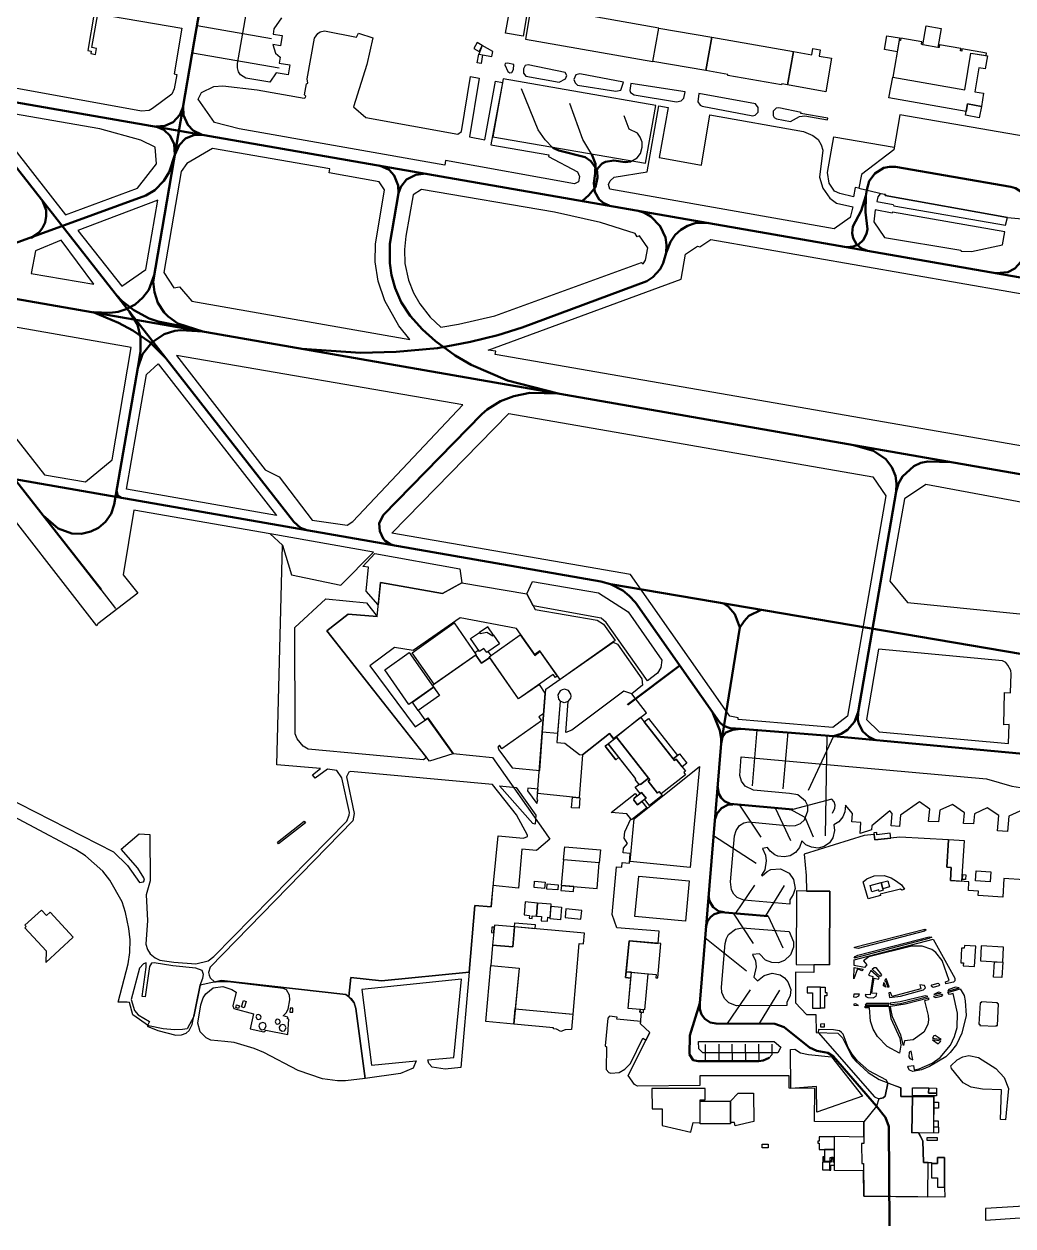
# Model space of a CAD drawing. Extents: x 0 to 3335, y -2153 to 0.
# Drawn here: x 1221 to 1981, y -2153 to -1229 of the extents above; entities that cross this region are included whole.
import ezdxf

# ---------------------------------------------------------------- set-up
doc = ezdxf.new("R2010")
doc.units = 0
for name, color, linetype, lineweight in [('Apron', 6, 'Continuous', 25), ('Guardhouse', 1, 'Continuous', 25), ('Hangar', 8, 'Continuous', 25), ('Parking_Position', 7, 'Continuous', 25), ('Roof', 1, 'Continuous', 25), ('Runway', 2, 'Continuous', 50), ('Stopway', 30, 'Continuous', 25), ('Taxiway', 2, 'Continuous', 50), ('Terminal', 7, 'Continuous', 25), ('Unclassified', 1, 'Continuous', 25), ('Warehouse', 1, 'Continuous', 25), ('Yes', 1, 'Continuous', 25)]:
    doc.layers.add(name, color=color, linetype=linetype, lineweight=lineweight)

msp = doc.modelspace()

# ---------------------------------------------------------------- linework, layer by layer
at = {"layer": 'Apron'}
for points in [[(1419.01, -1224.42), (1413.26, -1232.77), (1412.63, -1236.84), (1419.65, -1238.05), (1418.28, -1245.76), (1412.47, -1244.8), (1414.38, -1251.55), (1418.05, -1254.64), (1417.31, -1259.19), (1425.47, -1260.54), (1424.32, -1268.15), (1415.01, -1266.62), (1409.99, -1273.9), (1391.59, -1270.66), (1387.68, -1268.09), (1386.06, -1265.77), (1385.15, -1262.84), (1385.29, -1259.45), (1395.95, -1198.03)], [(1589.42, -1271.15), (1581.41, -1315.73), (1698.87, -1336.07), (1706.92, -1291.68), (1589.42, -1271.15)], [(1489.75, -1635.17), (1410.3, -1620.99), (1419.8, -1629.6), (1426.8, -1652.47), (1464.69, -1660.53), (1489.75, -1635.17)], [(1550.69, -1790.13), (1532.74, -1795.77), (1453.98, -1695.61), (1470.35, -1682.69), (1492.52, -1684.53), (1495.14, -1658.35), (1542.78, -1666.86), (1557.62, -1658.59), (1607.72, -1667.07), (1614.11, -1679.19), (1661.75, -1687.29), (1666.72, -1690.32), (1675.55, -1703.04), (1633.32, -1732.99), (1617.73, -1710.92), (1613.84, -1713.73), (1599.71, -1693.71), (1556.37, -1685.6), (1520.39, -1710.64), (1506.02, -1708.34), (1487.03, -1722.45), (1521.78, -1769.29), (1531.41, -1762.79), (1550.69, -1790.13)], [(1682.25, -1741.91), (1642.19, -1771.99), (1637.54, -1773.73), (1639.55, -1749.94), (1636.43, -1750.84), (1633.17, -1749.54), (1630.8, -1781.38), (1636.79, -1781.9), (1648.2, -1790.7), (1650.58, -1790.89), (1671.22, -1774.48), (1674.18, -1778.3), (1699.61, -1758.44), (1688.37, -1743.96), (1682.25, -1741.91)], [(1733.18, -1877.37), (1687.21, -1872.86), (1690.07, -1839.98), (1740.28, -1799.77), (1733.18, -1877.37)], [(1809.85, -1905.73), (1774.44, -1902.52), (1769.48, -1900.44), (1766.86, -1897.97), (1764.96, -1894.62), (1764.18, -1888.52), (1767.28, -1853.08), (1768.58, -1848.98), (1771.23, -1845.27), (1774.47, -1843.21), (1778.16, -1842.23), (1809.79, -1845.5), (1814.1, -1845.23), (1818, -1843.69), (1821, -1840.92), (1823.8, -1833.87), (1823.71, -1830.1), (1821.83, -1826.39), (1816.04, -1821.66), (1809.61, -1820.47), (1781.79, -1818), (1775.45, -1815), (1772.69, -1811.04), (1771.35, -1806.79), (1772.42, -1792.49), (1960.92, -1809.22), (1980.62, -1815.02), (1990.44, -1816.35)], [(1986.54, -1834.25), (1978.24, -1837.95), (1977.16, -1849.84), (1969.46, -1849.37), (1970.51, -1837.44), (1961.56, -1831.61), (1951.79, -1836.16), (1951.09, -1843.99), (1943.3, -1843.54), (1944.05, -1835.32), (1934.81, -1828.93), (1925.15, -1833.31), (1924.18, -1842.43), (1916.47, -1841.98), (1917.37, -1832.63), (1909.47, -1826.96), (1895.02, -1837.33), (1894.19, -1845.94), (1887.68, -1845.29), (1888.5, -1835.93), (1886.82, -1834), (1872.77, -1845.43), (1872.5, -1848.43), (1863.85, -1851.21), (1864.52, -1842.96), (1857.42, -1842.46), (1858.07, -1835.86), (1852.55, -1829.43), (1852, -1834.66), (1850.55, -1838.61), (1847.5, -1842.23), (1843.77, -1844.68), (1844.25, -1848.95), (1842.92, -1854.63), (1840.25, -1858.46), (1836.25, -1861.18), (1831.62, -1862.48), (1826.4, -1861.91), (1822.17, -1860.05), (1818.97, -1856.93), (1817.37, -1862.18), (1814.22, -1865.93), (1810.2, -1868.43), (1805.52, -1869.33), (1800.65, -1868.75), (1798.27, -1867.7), (1794.85, -1865), (1792.8, -1862.13), (1788.85, -1862.76), (1791.02, -1867.85), (1791.6, -1872.38), (1790.53, -1879.2), (1788.07, -1883.3), (1788.47, -1883.88), (1792.42, -1880.41), (1795.2, -1879.08), (1802.57, -1878.5), (1809.3, -1881.83), (1812.62, -1886.6), (1813.85, -1893.53), (1812.42, -1898.2), (1809.9, -1902.33), (1809.85, -1905.73)], [(1693.69, -1884.02), (1732.42, -1887.64), (1729.52, -1918.74), (1690.78, -1915.12), (1693.69, -1884.02)], [(1784.91, -1964.54), (1790.02, -1960.37), (1796.21, -1958.72), (1802.34, -1960.01), (1805.76, -1962.15), (1808.43, -1965.35), (1810.56, -1971.19), (1810.17, -1975.89), (1807.51, -1981.21), (1807.52, -1983.61), (1768.88, -1983.65), (1762.85, -1981.53), (1759.6, -1978.24), (1757.55, -1973.4), (1757.33, -1969.54), (1760.23, -1935.9), (1761.07, -1932.07), (1762.69, -1929.02), (1768.16, -1924.78), (1773.21, -1923.74), (1809.31, -1926.61), (1812.63, -1934.48), (1812.58, -1938.75), (1810.42, -1944.64), (1805.85, -1948.89), (1801.2, -1950.62), (1796.11, -1950.58), (1791.06, -1948.62), (1786.48, -1943.87), (1781.13, -1944.19), (1783.43, -1949.18), (1784.06, -1953.68), (1782.24, -1961.81), (1784.91, -1964.54)], [(1739.76, -2011.29), (1797.71, -2011.19), (1802.83, -2015.56), (1800.73, -2019.87), (1743.02, -2019.97), (1739.78, -2016.76), (1739.76, -2011.29)], [(1885.07, -2043.31), (1883.17, -2053.1), (1881.6, -2054.41), (1878.25, -2055.25), (1876.41, -2060.8), (1866.79, -2073.03), (1866.62, -2089.65), (1864.97, -2089.65), (1865.07, -2105), (1866.5, -2105.05), (1866.84, -2130.16), (1915.97, -2130.6), (1916.3, -2104.14), (1912.59, -2104.15), (1912.17, -2087.61), (1908.85, -2081.34), (1903.64, -2081.41), (1904.13, -2053.43), (1895.21, -2053.35), (1895.21, -2046.73), (1885.07, -2043.31)]]:
    msp.add_lwpolyline(points, dxfattribs=at)
at = {"layer": 'Guardhouse'}
msp.add_lwpolyline([(1570.66, -1252.19), (1580.8, -1253.96), (1581.47, -1250.18), (1573.43, -1245.65), (1570.66, -1252.19)], dxfattribs=at)
at = {"layer": 'Hangar'}
for points in [[(1568.83, -1713.89), (1536.51, -1736.6), (1519.56, -1712.42), (1551.88, -1689.47), (1568.83, -1713.89)], [(1578.73, -1715.49), (1602.61, -1698.57), (1613.78, -1714.4), (1617.67, -1711.49), (1630.97, -1730.49), (1629.65, -1731.43), (1627.92, -1729.2), (1601.38, -1747.92), (1578.73, -1715.49)], [(1517.23, -1712.25), (1536, -1738.75), (1517.08, -1752.15), (1498.39, -1725.51), (1517.23, -1712.25)], [(1701.29, -1808.82), (1676.31, -1776.95), (1695.17, -1761.92), (1721.13, -1795.12), (1722.5, -1794.11), (1729.74, -1803.37), (1728.37, -1804.49), (1729.65, -1806.28), (1710.94, -1820.93), (1709.52, -1819.14), (1708.03, -1820.29), (1700.84, -1810.98), (1702.19, -1809.95), (1701.29, -1808.82)], [(1933.25, -1887.49), (1942.15, -1888.04), (1944.06, -1857.04), (1931.86, -1856.28), (1930.58, -1877.14), (1933.88, -1877.34), (1933.25, -1887.49)], [(1707.19, -1959.6), (1706.9, -1962.22), (1708.44, -1962.35), (1710.79, -1935.94), (1686.26, -1933.7), (1684.05, -1957.66), (1707.19, -1959.6)], [(1688.13, -1958), (1700.71, -1959.06), (1698.19, -1986.93), (1685.47, -1985.75), (1688.13, -1958)], [(1903.64, -2081.41), (1924.37, -2081.25), (1924.45, -2077.11), (1920.54, -2077.12), (1920.46, -2053.37), (1904.13, -2053.43), (1903.64, -2081.41)], [(1844.12, -2084.01), (1866.64, -2084.56), (1866.62, -2089.65), (1864.97, -2089.65), (1865.07, -2105), (1866.5, -2105.05), (1866.51, -2110.68), (1844.07, -2110.45), (1844.12, -2084.01)], [(1928.83, -2123.11), (1928.78, -2100.28), (1923.34, -2100.3), (1923.34, -2104.98), (1918.76, -2104.99), (1918.8, -2115.99), (1923.43, -2115.98), (1923.46, -2123.12), (1928.83, -2123.11)]]:
    msp.add_lwpolyline(points, close=True, dxfattribs=at)
at = {"layer": 'Parking_Position'}
for points in [[(1411.31, -1240.58), (1354.19, -1230.59)], [(1417.27, -1263.08), (1350.59, -1251.5)], [(1627.58, -1324.38), (1621.7, -1318.19), (1616.3, -1310.54), (1603.65, -1279.04)], [(1657.64, -1329.51), (1650.8, -1317.79), (1640.85, -1290.09)], [(1687.58, -1334.71), (1692.48, -1331.83), (1694.93, -1328.63), (1696.43, -1323.68), (1696.28, -1319.8), (1694.9, -1316.03), (1692.63, -1313.12), (1686.35, -1309.92), (1682.58, -1299.73)], [(1784.59, -1771.52), (1780.93, -1814.64)], [(1808.23, -1773.51), (1804.59, -1816.99)], [(1843.49, -1776.54), (1823.94, -1818.35)], [(1838.37, -1776.1), (1837.13, -1853.16)], [(1842.63, -1835.8), (1844.53, -1831.93), (1844.68, -1829.45), (1843.86, -1827.01), (1842.01, -1824.89), (1812.05, -1832.84)], [(1787.72, -1854.08), (1771.45, -1829.41)], [(1810.58, -1856.99), (1798.74, -1831.71)], [(1827.91, -1854.14), (1821.67, -1838.92), (1809.84, -1832.65)], [(1784.08, -1874.35), (1751.29, -1853.22)], [(1782.61, -1891.09), (1768.03, -1912.63)], [(1805.4, -1891.32), (1791.05, -1914.7)], [(1766.2, -1912.47), (1781.54, -1935.89)], [(1793.15, -1914.89), (1804.5, -1939.21)], [(1744.55, -1931.34), (1776.41, -1956.95)], [(1761.83, -1997.43), (1779.71, -1971.56)], [(1786.47, -1997.42), (1802.06, -1971.74)], [(1744.85, -2013.37), (1744.85, -2026.4)], [(1755.14, -2013.31), (1755.2, -2026.37)], [(1765.31, -2013.25), (1765.55, -2026.35)], [(1775.59, -2013.22), (1775.71, -2026.32)], [(1785.79, -2013.25), (1785.89, -2026.24)], [(1796.05, -2013.25), (1796.08, -2021.33), (1794, -2023.64)]]:
    msp.add_lwpolyline(points, dxfattribs=at)
at = {"layer": 'Roof'}
for points in [[(1573.43, -1245.65), (1569.49, -1243.39), (1566.97, -1247.91), (1571, -1250.27), (1573.43, -1245.65)], [(1570.66, -1252.19), (1573.66, -1252.71), (1572.54, -1259.44), (1569.49, -1258.95), (1570.66, -1252.19)], [(1577.57, -1692.39), (1571.22, -1696.87), (1571.77, -1697.58), (1576.88, -1696.5), (1581.47, -1699.37), (1582.12, -1698.93), (1577.57, -1692.39)], [(1570.72, -1710.46), (1567.82, -1712.43), (1568.83, -1713.89), (1568.35, -1714.22), (1572.81, -1720.39), (1579.11, -1716.03), (1578.73, -1715.49), (1580.16, -1714.48), (1577.98, -1711.52), (1576.95, -1712.24), (1574.71, -1709.16), (1571.37, -1711.38), (1570.72, -1710.46)], [(1953.16, -1879.94), (1964.4, -1880.71), (1963.87, -1888.43), (1952.63, -1887.65), (1953.16, -1879.94)], [(1598.09, -1923.06), (1598.4, -1919.96), (1614.15, -1921.35), (1613.85, -1924.46), (1598.09, -1923.06)], [(1582.59, -1923.35), (1580.81, -1923.22), (1580.45, -1927.52), (1582.21, -1927.66), (1582.59, -1923.35)], [(1841.76, -2100.28), (1841.71, -2103.98), (1840.33, -2103.98), (1840.28, -2110.06), (1841.29, -2110.03), (1841.38, -2106.25), (1844.08, -2106.25), (1844.09, -2103.96), (1843.25, -2103.98), (1843.25, -2100.28), (1841.76, -2100.28)]]:
    msp.add_lwpolyline(points, dxfattribs=at)
at = {"layer": 'Runway'}
for points in [[(1280.36, -1663.81), (401.89, -542.58)], [(2289.27, -1627.89), (214.43, -1265.84)]]:
    msp.add_lwpolyline(points, dxfattribs=at)
at = {"layer": 'Stopway'}
msp.add_lwpolyline([(1291.7, -1678.27), (1280.36, -1663.81)], dxfattribs=at)
at = {"layer": 'Taxiway'}
for points in [[(437.44, -325.31), (437.89, -333.74), (439.71, -342.56), (443.42, -352.32), (448.81, -361.1), (1330.1, -1486.05)], [(906.97, -1187), (935.56, -1215.53), (952.12, -1228.11), (970.81, -1239.1), (982.32, -1244.32), (997.79, -1250.06), (1014.06, -1254.2), (2147.22, -1451.82), (2159.46, -1455.73), (2170.7, -1462.39), (2206.79, -1498.79), (2215.53, -1504.5), (2227.04, -1507.76), (2388.52, -1535.95), (2400.71, -1535.64), (2458.33, -1526.1)], [(1352.06, -1242.44), (1357.65, -1209.88)], [(1358.62, -1465.33), (1339.43, -1459.21), (1332.05, -1454), (1328.99, -1450.83), (1324.06, -1443.39), (1321.33, -1435.22), (1320.51, -1427.1), (1352.06, -1242.44)], [(1671.91, -1659.56), (1664.49, -1657.61), (221.58, -1405.67), (215.39, -1402.93), (208.08, -1396.67), (204.54, -1391.26), (201.52, -1382.03), (201.6, -1374.76), (210.12, -1324.36), (212.7, -1310.99), (214.45, -1305.72), (218.65, -1297.64), (224.45, -1290.26), (231.06, -1284.6), (238.92, -1280), (247.44, -1276.97), (252.84, -1275.92), (264.16, -1275.8), (277.31, -1276.82)], [(1343.41, -1292.87), (1340.88, -1298.98), (1335.72, -1304.42), (1329.43, -1307.3), (1322.36, -1307.91)], [(1343.41, -1292.87), (1343.63, -1299.07), (1347.01, -1306.69), (1351.27, -1310.94), (1358.12, -1314.16)], [(1337.06, -1329.58), (1336.65, -1321.33), (1333.6, -1315.14), (1328.5, -1310.42), (1322.36, -1307.91)], [(1358.12, -1314.16), (1352.16, -1314.37), (1345.37, -1317.1), (1340.31, -1322.22), (1337.06, -1329.58)], [(1337.06, -1329.58), (1332.65, -1342.99), (1328.69, -1349.58), (1321.83, -1356.73), (1314.83, -1361.02), (1211.54, -1398.68), (1179.55, -1407.16), (1143.91, -1412.81), (1127.29, -1414.16), (1096.75, -1414.82), (1051.77, -1411.82)], [(1627.58, -1324.38), (1632.21, -1326.43), (1652.4, -1331.56), (1656.93, -1334.6), (1660.32, -1339.25), (1661.62, -1342.76), (1662.05, -1347.04), (1660.35, -1354.4), (1655.4, -1360.7), (1650.42, -1365.11)], [(1660.3, -1344.11), (1660.34, -1336.48), (1657.64, -1329.51)], [(1508.96, -1359.17), (1508.87, -1353.19), (1505.8, -1345.41), (1501.93, -1341.28), (1494.29, -1337.84)], [(1660.3, -1344.11), (1662.3, -1339.98), (1665.69, -1336.41), (1668.14, -1334.99), (1674.46, -1333.9), (1683.23, -1335.2), (1687.58, -1334.71)], [(1869.13, -1356.46), (1870.91, -1349.85), (1875.06, -1343.99), (1882.12, -1339.75), (1886.48, -1338.75), (1891.12, -1338.82), (1979.69, -1354.15), (1983.21, -1355.31), (1989.6, -1359.29), (1992.37, -1362.5), (1995.07, -1369.32), (1995.33, -1375.09)], [(1508.96, -1359.17), (1510.78, -1354.19), (1515.21, -1348.61), (1522.34, -1344.94), (1530.2, -1344.09)], [(1670.88, -1368.57), (1666.86, -1366.89), (1663.26, -1363.97), (1659.87, -1358.05), (1659.16, -1351.44), (1660.3, -1344.11)], [(1868.21, -1361.19), (1869.13, -1356.46)], [(1235.24, -1364.95), (1238.08, -1372.1), (1238.24, -1376.89), (1237.32, -1381.61), (1235.46, -1385.81), (1232.59, -1389.65), (1226.53, -1393.39)], [(1508.96, -1359.17), (1502.45, -1397.99), (1502.28, -1412.85), (1503.68, -1422.04), (1506.46, -1432.02), (1511.16, -1442.82), (1517.89, -1453.51), (1527.43, -1463.93), (1537.56, -1472.76), (1552.65, -1483.81), (1564.96, -1491.07), (1592.78, -1503.07), (1631.71, -1513.13)], [(1868.21, -1361.19), (1867.93, -1373.61), (1869.52, -1386.67), (1868.9, -1390.43), (1866.22, -1395.33), (1862.6, -1398.48), (1858.49, -1400.16), (1853.82, -1400.52)], [(1868.21, -1361.19), (1864.56, -1372.74), (1858.36, -1384.82), (1857.73, -1389.98), (1858.45, -1393.59), (1861.03, -1398.24), (1864.96, -1401.6), (1869.04, -1403.15)], [(1714.83, -1405.02), (1715.12, -1398.78), (1714.23, -1393.25), (1710.27, -1384.57), (1703, -1377.03), (1698.25, -1374.34), (1692.55, -1372.34)], [(1714.83, -1405.02), (1718.01, -1396.51), (1721.71, -1391.22), (1725.93, -1387.25), (1731.22, -1384.24), (1737.05, -1382.3), (1747.41, -1381.92)], [(1714.83, -1405.02), (1712.59, -1412.92), (1710.09, -1417.49), (1704.64, -1423.67), (1699.96, -1426.78), (1604.17, -1462.34), (1585.4, -1468.26), (1564.42, -1473.42), (1538.91, -1478.25), (1507.2, -1481.12), (1479.74, -1481.73), (1434.82, -1478.66)], [(1990.12, -1405.84), (1987.78, -1411.68), (1982.89, -1416.97), (1977.52, -1419.85), (1968.55, -1420.57)], [(1321.09, -1422.12), (1317.01, -1433.3), (1312.58, -1439.31), (1306.71, -1444.71), (1299.77, -1448.36), (1293.56, -1450.37), (1287.15, -1451.09), (1274.19, -1450.59)], [(1292.28, -1437.52), (1296.66, -1442.09), (1305.61, -1449.17), (1317.34, -1455.44), (1324.36, -1457.87), (1348.72, -1462.52)], [(1302.24, -1450.26), (1308.38, -1460.05), (1310.76, -1469.77), (1310.78, -1480.63), (1308.69, -1493.43)], [(1330.1, -1486.05), (1317.79, -1473.76), (1304.69, -1464.55), (1293.8, -1458.71), (1274.19, -1450.59)], [(1235.82, -1606.97), (1247.33, -1616.98), (1257.8, -1620.77), (1265.42, -1621.01), (1272.49, -1619.29), (1278.44, -1616.24), (1283.77, -1611.69), (1288.1, -1605.48), (1290.48, -1598.3), (1308.69, -1493.43), (1312.31, -1482.83), (1319.34, -1473.83), (1328.88, -1467.44), (1337.11, -1464.95), (1341.7, -1464.48), (1358.62, -1465.33)], [(1330.1, -1486.05), (1428.61, -1611.7), (1433.61, -1616.39), (1439.3, -1618.32)], [(1505.86, -1629.93), (1503.05, -1629.06), (1498.78, -1626.27), (1497.16, -1624.53), (1494.63, -1619), (1494.25, -1613.1), (1497.32, -1606.65), (1572.97, -1528.9), (1577.22, -1525.36), (1587.41, -1519), (1597.57, -1515.07), (1610.05, -1512.64), (1631.71, -1513.13)], [(1891.48, -1588.52), (1891.96, -1582.25), (1891.03, -1576.3), (1888.14, -1569.65), (1883.69, -1563.54), (1874.24, -1557.21), (1858.85, -1552.91)], [(1891.48, -1588.52), (1893.43, -1582.3), (1896.35, -1576.9), (1905.04, -1568.98), (1910.64, -1566.43), (1915.98, -1565.31), (1933.56, -1565.97)], [(1292.36, -1588.04), (1293.27, -1591.64), (1295.86, -1593.26)], [(1891.48, -1588.52), (1862.34, -1758.12)], [(1671.91, -1659.56), (2238.97, -1756.11)], [(1750.34, -1758), (1691.1, -1673.85), (1686.43, -1668.55), (1681.59, -1664.57), (1671.91, -1659.56)], [(1771.38, -1693.05), (1767.49, -1682.59), (1762.61, -1677.15), (1758.61, -1674.38)], [(1771.38, -1693.05), (1774.63, -1688), (1778.44, -1684.08), (1787.74, -1679.36)], [(1757.03, -1782.23), (1771.38, -1693.05)], [(1725.2, -1722.19), (1685.01, -1752.41)], [(1772.28, -1770.94), (1765.94, -1771.57), (1760.76, -1773.75), (1758.09, -1776.89), (1757.03, -1782.23), (1757.12, -1777.97), (1756.04, -1772.19), (1750.34, -1758)], [(1772.28, -1770.94), (1764.04, -1770.45), (1758.76, -1768.52), (1755.88, -1765.82), (1750.34, -1758)], [(1862.34, -1758.12), (1859.45, -1765.35), (1854.1, -1771.73), (1849.42, -1774.76), (1843.49, -1776.54)], [(1862.34, -1758.12), (1862.22, -1763.81), (1862.96, -1767.05), (1865.92, -1773.03), (1870.48, -1777.11), (1875.72, -1779.47)], [(2057.97, -1796.41), (1843.49, -1776.54), (1772.28, -1770.94)], [(1757.03, -1782.23), (1740.69, -1981.6), (1732.96, -2006.6), (1732.84, -2021.13), (1735.54, -2025.43), (1739.39, -2026.41), (1785.89, -2026.24), (1789.41, -2025.71), (1794, -2023.64)], [(1754.13, -1814.97), (1755.28, -1820.88), (1757.15, -1823.86), (1759.64, -1826.38), (1764.04, -1828.59), (1812.05, -1832.84)], [(1766.04, -1828.95), (1762.2, -1829.29), (1757.19, -1831.84), (1753.6, -1836.2), (1752.42, -1840.02)], [(1759.17, -1911.85), (1755.02, -1910.89), (1750.79, -1907.82), (1747.97, -1903.24), (1747.29, -1899.29)], [(1745.16, -1923.23), (1746.53, -1918.59), (1748.75, -1915.66), (1751.73, -1913.35), (1756.68, -1911.86), (1793.15, -1914.89)], [(1740.69, -1981.6), (1740.74, -1986.3), (1741.94, -1990.34), (1744.5, -1993.81), (1748.52, -1996.52), (1753.13, -1997.44), (1798.29, -1997.59), (1805.38, -2000.1)], [(1805.38, -2000.1), (1825.03, -2015.79), (1830.51, -2018.36), (1838.93, -2019.92), (1843.44, -2022.63), (1876.41, -2060.8)], [(1876.41, -2060.8), (1883.51, -2069.49), (1885.83, -2076.6), (1886.41, -2152.97)]]:
    msp.add_lwpolyline(points, dxfattribs=at)
at = {"layer": 'Terminal'}
for points in [[(1571.37, -1711.38), (1564.3, -1701.48), (1571.22, -1696.87), (1571.77, -1697.58), (1576.88, -1696.5), (1581.47, -1699.37), (1582.12, -1698.93), (1586.69, -1705.47), (1576.95, -1712.24), (1574.71, -1709.16), (1571.37, -1711.38)], [(1672.6, -1835.09), (1690.97, -1820.63), (1692.41, -1822.44), (1690.07, -1824.26), (1689.98, -1825.59), (1692.76, -1829.2), (1696.09, -1826.65), (1699.8, -1831.47), (1688.11, -1840.72), (1684.64, -1836.27), (1672.6, -1835.09)], [(1840.32, -1952.27), (1840.52, -1895.64), (1815.05, -1895.5), (1814.81, -1952.1), (1840.32, -1952.27)]]:
    msp.add_lwpolyline(points, close=True, dxfattribs=at)
at = {"layer": 'Unclassified'}
for points in [[(1319.86, -1294.01), (1317.3, -1295.53), (1311.56, -1296.11), (1202.95, -1276.24), (1190.99, -1272.74), (1179.48, -1268.02), (1169.95, -1261.73), (1160.09, -1251.81), (1133.14, -1218.05)], [(1275.02, -1220.77), (1270.11, -1249.48), (1272.85, -1249.88), (1272.53, -1251.81), (1276.01, -1252.43), (1276.76, -1247.79), (1273.29, -1247.22), (1277.79, -1221.25), (1342.44, -1232.41), (1336.47, -1267.5), (1338.6, -1267.78), (1336.6, -1279.04), (1334.78, -1283.04), (1319.86, -1294.01)], [(1647.43, -1350.44), (1644.41, -1351.9), (1545.2, -1334.12), (1544.6, -1337.67), (1386.56, -1309.69), (1367.63, -1304.77), (1354.94, -1286.87), (1357.66, -1281.76), (1367.13, -1277.06), (1374.03, -1276.67), (1400.3, -1279.75), (1436.39, -1286.06), (1437.59, -1285.6), (1437.87, -1284.48), (1436.86, -1283.44), (1438.2, -1275.15), (1439.36, -1274.48), (1438.87, -1271.32), (1444.57, -1240.07), (1447.1, -1236.26), (1448.68, -1235.08), (1452.14, -1234.22), (1476.76, -1239.11), (1478.35, -1236.11), (1489.39, -1239.74), (1484.59, -1260.13), (1474.36, -1292.79), (1483.96, -1301.02), (1554.52, -1313.65), (1557.38, -1311.75), (1564.25, -1269.45), (1571.13, -1270.83), (1563.59, -1315.87), (1575.51, -1318.07), (1583.61, -1273.11), (1588.95, -1273.99), (1580.05, -1322.04), (1624.46, -1329.56), (1624.23, -1330.9), (1646.74, -1342.84), (1648.17, -1346.23), (1647.43, -1350.44)], [(1590.69, -1260.44), (1593.1, -1265.67), (1594.49, -1266.73), (1596.06, -1266.27), (1597.3, -1263.95), (1597.69, -1260.26), (1592.81, -1259.14), (1591.14, -1259.53), (1590.69, -1260.44)], [(1607, -1269.25), (1632.5, -1273.75), (1637.35, -1271.26), (1638.3, -1268.77), (1637.1, -1266.49), (1608.66, -1260.58), (1606.4, -1261.1), (1605.11, -1263.51), (1605.04, -1266.75), (1607, -1269.25)], [(1682.09, -1273.87), (1648.33, -1267.37), (1645.43, -1268.17), (1643.88, -1271.8), (1644.7, -1274.36), (1646.65, -1276.12), (1676.19, -1280.81), (1680.01, -1279.92), (1682.09, -1273.87)], [(1687.61, -1274.9), (1686.97, -1280.27), (1687.41, -1281.67), (1690.2, -1283.41), (1722.63, -1288.92), (1726.32, -1288.25), (1728.32, -1286.11), (1729.34, -1281.31), (1687.61, -1274.9)], [(1739.78, -1282.63), (1739.22, -1288.87), (1740.88, -1291.6), (1742.47, -1292.22), (1781.3, -1299.56), (1783.18, -1299.07), (1785.45, -1296.77), (1785.62, -1293.22), (1783.43, -1290.53), (1739.78, -1282.63)], [(1856.3, -1377.71), (1843.8, -1386.5), (1671.57, -1356.14), (1670.53, -1352.47), (1671.85, -1349.53), (1674.76, -1346.88), (1700.05, -1342.8), (1709.12, -1291.93), (1716.34, -1293.2), (1709.42, -1331.59), (1741.98, -1337.55), (1748.39, -1298.88), (1820.34, -1311.64), (1827.42, -1314.68), (1831.52, -1317.9), (1833.95, -1321.96), (1835.18, -1326.09), (1832.66, -1346.87), (1835.18, -1355.38), (1840.56, -1363), (1845.76, -1366.81), (1858.32, -1369.68), (1856.3, -1377.71)], [(1207.1, -1297.14), (1200.2, -1308.47), (1252.93, -1375.82), (1308.46, -1355.23), (1323.03, -1336.63), (1322.04, -1323.73), (1311.05, -1318.32), (1279.55, -1309.72), (1207.1, -1297.14)], [(1801.35, -1293.5), (1799.3, -1293.71), (1797.05, -1296.12), (1797.08, -1299.49), (1797.9, -1301.06), (1799.57, -1302.06), (1810.34, -1304.04), (1817.19, -1300.19), (1821.32, -1299.68), (1838.88, -1302.84), (1839.01, -1301.57), (1818.38, -1297.83), (1818.64, -1297.19), (1801.35, -1293.5)], [(2094.47, -1333.52), (1894.32, -1298.9), (1889.79, -1325.87), (1864.88, -1344.84), (1862.87, -1355.33), (1883.29, -1360.24), (1883.17, -1360.79), (1977.11, -1377.75), (2011.3, -1380.92)], [(1858.76, -1362.05), (1848.38, -1359.37), (1844.19, -1357.54), (1840.03, -1351.43), (1838.8, -1343.11), (1843.57, -1315.71), (1890.12, -1323.72), (1889.79, -1325.87), (1864.88, -1344.84), (1862.87, -1355.33), (1860.17, -1354.71), (1858.76, -1362.05)], [(1498.22, -1356.47), (1494.09, -1350.51), (1455.72, -1343.42), (1456.18, -1340.3), (1366.02, -1324.73), (1346.36, -1336.33), (1341.87, -1342.52), (1328.62, -1420.13), (1336.24, -1431.77), (1340.78, -1431.18), (1350.03, -1442.12), (1517.72, -1471.71), (1509.19, -1461.06), (1498.47, -1441.93), (1493.48, -1426.74), (1491.13, -1411.89), (1491.42, -1398.28), (1498.22, -1356.47)], [(1628.92, -1373.68), (1526.8, -1356.2), (1520.24, -1360.37), (1514.74, -1392.27), (1513.71, -1402.51), (1514, -1413.13), (1516.67, -1425.99), (1520.64, -1435.74), (1525.38, -1444.07), (1533.27, -1454.32), (1541.6, -1462.19), (1555.13, -1459.78), (1583, -1453.35), (1695.87, -1412.44), (1697.06, -1413.35), (1698.9, -1410.54), (1700.78, -1401.04), (1694.34, -1392.01), (1692.53, -1392.67), (1690.9, -1390.18), (1664.41, -1381.6), (1628.92, -1373.68)], [(1323.95, -1364.43), (1262.54, -1387.82), (1296.33, -1430.52), (1314.72, -1417.72), (1323.95, -1364.43)], [(1975.67, -1383.68), (1977.11, -1377.75), (1883.17, -1360.79), (1883.29, -1360.24), (1879.28, -1359.5), (1877.39, -1361.94), (1876.79, -1365.54), (1889.24, -1367.83), (1889.88, -1368.73), (1975.67, -1383.68)], [(1875.33, -1371.95), (1874.37, -1381.13), (1882.54, -1393.16), (1941.41, -1402.83), (1941.45, -1403.76), (1949.5, -1403.95), (1973.44, -1398.78), (1975.2, -1388.83), (1888.72, -1373.68), (1888.53, -1374.4), (1875.33, -1371.95)], [(2188.93, -1569.18), (2156.86, -1582.86), (1583.43, -1483.15), (1583.73, -1480.66), (1578, -1479.74), (1726.22, -1425.23), (1729.57, -1406.11), (1738.74, -1399.84), (1740.78, -1400.29), (1749, -1394.66), (2092.71, -1454.64), (2183.12, -1547.22), (2190.2, -1565.39), (2188.93, -1569.18)], [(1226.66, -1420.82), (1274.74, -1429.02), (1249.82, -1395.23), (1229.96, -1403.33), (1226.66, -1420.82)], [(1367.09, -1945.86), (1469.36, -1841.76), (1471.22, -1837.32), (1471.35, -1835.05), (1465.39, -1808.4), (1461.62, -1802.76), (1454.39, -1801.75), (1445.08, -1808.88), (1442.91, -1806.15), (1448.95, -1801.3), (1415.53, -1798.46), (1419.8, -1629.6), (1410.3, -1620.99), (1305.64, -1602.87), (1297.4, -1652.44), (1308.72, -1666.62), (1277.8, -1690.04), (1277.23, -1691.59), (1191.97, -1582.51), (337.31, -1434.1)], [(1155.85, -1451.88), (1152.54, -1468.38), (1236.86, -1575.74), (1268.52, -1580.93), (1288.99, -1564.12), (1303.64, -1477.62), (1155.85, -1451.88)], [(1442.65, -1610.35), (1469.49, -1614.23), (1473.93, -1611.43), (1558.51, -1521.93), (1338.46, -1483.98), (1406.42, -1571.84), (1417.21, -1577.19), (1442.65, -1610.35)], [(1415.24, -1607), (1300.02, -1586.61), (1315.19, -1498.43), (1324.26, -1490.22), (1415.24, -1607)], [(1854.22, -1761.18), (1842.81, -1769.88), (1770.14, -1763.57), (1770.13, -1762.33), (1763.67, -1761.18), (1687.33, -1652.21), (1503.77, -1620.51), (1593.82, -1528.57), (1873.7, -1577.13), (1883.57, -1591.65), (1854.22, -1761.18)], [(2090.51, -1675.65), (2017.62, -1602.16), (1914.35, -1582.93), (1897.97, -1594.18), (1886.63, -1657.28), (1900.18, -1673.87), (2034.75, -1687.27), (2040.45, -1658.36), (2047.99, -1660.11), (2046.58, -1667.87), (2041.8, -1666.79), (2037.93, -1687.59), (2048, -1688.59), (2050.72, -1675.38), (2089.51, -1681.4), (2090.51, -1675.65)], [(1300.41, -1980.95), (1293.41, -1980.86), (1301.22, -1951.48), (1302.49, -1942.65), (1302.7, -1933.05), (1301.83, -1924.43), (1299.26, -1912.15), (1296.57, -1903.72), (1287.05, -1887.1), (1281.72, -1880.32), (1268.33, -1868.54), (1260.77, -1863.65), (1189.18, -1825.59), (1174.62, -1820.11), (1050.27, -1779.38), (1033.97, -1769.78), (1023.92, -1782.23), (950.84, -1746.27), (857.86, -1689.53), (870.41, -1647.15), (845.72, -1637.85), (798.69, -1612.26)], [(1481.61, -1646), (1490.73, -1636.17), (1556.14, -1647.91), (1557.62, -1658.59), (1542.78, -1666.86), (1495.14, -1658.35), (1493.44, -1675.49), (1484.16, -1664.95), (1486, -1646.7), (1481.61, -1646)], [(1607.72, -1667.07), (1612.07, -1657.62), (1662.73, -1666.42), (1685.63, -1680.99), (1711.49, -1718.03), (1710.6, -1723.68), (1708.1, -1728.14), (1700.49, -1734.03), (1668.74, -1689.01), (1664.81, -1685.75), (1612.62, -1676.35), (1607.72, -1667.07)], [(1453.12, -1670.96), (1484.3, -1674), (1492.52, -1684.53), (1470.35, -1682.69), (1453.98, -1695.61), (1530.45, -1792.85), (1528.17, -1794.77), (1439.54, -1786.36), (1435.75, -1784.26), (1431.21, -1778.54), (1429.61, -1774.68), (1429.36, -1692.85), (1453.12, -1670.96)], [(1674.01, -1704.16), (1677.3, -1705.65), (1696.04, -1732.52), (1696.64, -1737.33), (1688.37, -1743.96), (1682.25, -1741.91), (1642.19, -1771.99), (1637.54, -1773.73), (1639.55, -1749.94), (1641.52, -1747.36), (1641.81, -1745.74), (1641.58, -1744.11), (1639.68, -1741.47), (1636.59, -1740.47), (1634.84, -1740.78), (1633.3, -1741.66), (1631.52, -1744.69), (1632.06, -1748.15), (1633.17, -1749.54), (1631.32, -1774.36), (1619.76, -1773.3), (1622.16, -1740.3), (1674.01, -1704.16)], [(1928.83, -2123.11), (1928.88, -2130.82), (1866.84, -2130.16), (1866.51, -2110.68), (1844.07, -2110.45), (1844.12, -2084.01), (1866.64, -2084.56), (1866.79, -2073.03), (1828.86, -2072.79), (1829.1, -2047.26), (1809.24, -2047.02), (1809.38, -2037.63), (1740.61, -2037.49), (1740.59, -2045.04), (1692.69, -2045.52), (1690.31, -2044.16), (1685.46, -2037.35), (1702.29, -2004.22), (1695.04, -1997.49), (1695.85, -1988.69), (1694.48, -1988.55), (1694.69, -1986.59), (1685.47, -1985.75), (1687.71, -1962.38), (1683.58, -1961.93), (1686.26, -1933.7), (1708.71, -1935.78), (1709.51, -1926.49), (1676.93, -1923.7), (1673.2, -1913.62), (1676.63, -1876.94), (1680.58, -1877.26), (1680.88, -1873.61), (1686.56, -1874.1), (1687.23, -1866.7), (1681.6, -1866.06), (1681.95, -1862.58), (1685.1, -1859.05), (1682.5, -1854.96), (1682.99, -1850.03), (1687.55, -1840), (1684.64, -1836.27), (1672.6, -1835.09), (1690.97, -1820.63), (1692.41, -1822.44), (1694.79, -1820.58), (1691.05, -1815.79), (1694.01, -1813.6), (1690.98, -1809.75), (1691.53, -1809.35), (1678.41, -1792.64), (1676.01, -1794.56), (1667.98, -1784.29), (1674.61, -1778.86), (1671.22, -1774.48), (1650.58, -1790.89), (1647.78, -1823.8), (1615.95, -1820.66), (1621.89, -1743.42), (1617.3, -1736.85), (1601.38, -1747.92), (1579.11, -1716.03), (1572.81, -1720.39), (1568.35, -1714.22), (1535.17, -1737.57), (1540.61, -1745.21), (1524.23, -1756.71), (1529.2, -1763.97), (1531.45, -1762.39), (1550.97, -1789.92), (1581.26, -1792.94), (1621.95, -1850.81)], [(1980.07, -1728.53), (1979.68, -1726.08), (1977.54, -1721.87), (1975.9, -1719.98), (1973.28, -1718.66), (1878.13, -1709.6), (1868.8, -1763.8), (1878.54, -1773.1), (1978, -1782.01), (1978.55, -1767.6), (1974.42, -1767.89), (1974.92, -1743.01), (1979.51, -1743.18), (1980.07, -1728.53)], [(1588.49, -1786.14), (1586.62, -1783.49), (1585.5, -1784.97), (1586.07, -1787.05), (1596.27, -1800.93), (1617.62, -1802.82), (1620.75, -1759.05), (1616.96, -1761.71), (1618.83, -1764.68), (1588.49, -1786.14)], [(1495.88, -1964.54), (1563.27, -1957.98), (1567.79, -1906.63), (1580.19, -1907.61), (1585.75, -1853.22), (1605.16, -1854.88), (1608.2, -1853.73), (1608.22, -1852.52), (1599.75, -1836.97), (1581.31, -1813.72), (1472.15, -1803.64), (1470.74, -1804.21), (1468.97, -1807.71), (1474.9, -1835.9), (1473.88, -1841.49), (1364.15, -1954.02), (1363.08, -1958.19), (1363.42, -1960.22), (1364.35, -1962.2), (1367.75, -1965.46), (1372.83, -1964.39), (1468.45, -1975.11), (1470.76, -1976.48), (1472.3, -1961.94), (1495.88, -1964.54)], [(1193.26, -1816.21), (1289.85, -1865.35), (1300.69, -1875.9), (1309.87, -1889.02), (1313.08, -1888.34), (1313.72, -1887.05), (1313.17, -1885.29), (1308.61, -1877.91), (1295.77, -1863.29), (1309.61, -1851.47), (1317.98, -1852.14), (1318.13, -1887.57), (1315.04, -1898.45), (1316.16, -1918.12), (1314.84, -1936.47), (1316.03, -1940.55), (1318.04, -1943.75), (1321.9, -1946.95), (1325.54, -1948.59), (1336.41, -1950.15), (1353.19, -1951.4), (1362.75, -1949.09), (1367.09, -1945.86)], [(1586.64, -1814.64), (1599.47, -1815.84), (1614.71, -1837.12), (1614.15, -1844.15), (1612.27, -1843.52), (1586.64, -1814.64)], [(1616.3, -1817.15), (1608.41, -1816.45), (1608.16, -1818.47), (1615.31, -1828.16), (1616.19, -1825.36), (1615.59, -1824.75), (1616.3, -1817.15)], [(1415.94, -1858.06), (1436.63, -1841.93), (1437.53, -1843.08), (1416.84, -1859.2), (1415.94, -1858.06)], [(1621.95, -1850.81), (1625.39, -1855.7), (1615.07, -1864.4), (1603.92, -1863.3), (1601.28, -1893.24), (1581.49, -1891.35), (1580.19, -1907.61), (1567.79, -1906.63), (1563.27, -1957.98), (1495.88, -1964.54), (1472.3, -1961.94), (1470.76, -1976.48), (1468.45, -1975.11), (1372.83, -1964.39), (1356.58, -1967.76), (1351.81, -1992.05), (1346.53, -2001.34), (1343.04, -2001.89), (1336.72, -2002.34), (1328.1, -2001.47), (1316.72, -1999.11), (1304.87, -1990.81), (1302.14, -1981.17), (1300.41, -1980.95)], [(2005.53, -1888.06), (1974.31, -1885.97), (1973.51, -1900.22), (1954.71, -1899.09), (1954.93, -1895.54), (1947.09, -1895.24), (1947.53, -1888.46), (1933.25, -1887.49), (1933.88, -1877.34), (1930.58, -1877.14), (1931.86, -1856.28), (1894.41, -1854.03), (1875.06, -1856.25), (1874.61, -1852.2), (1867.02, -1852.87), (1820.87, -1867.28), (1822.5, -1883.65), (1822.56, -1895.52), (1840.52, -1895.64), (1840.32, -1952.27), (1828.33, -1952.24), (1828.24, -1958.12), (1814.17, -1957.83), (1814.23, -1981.45), (1822.55, -1990.42), (1829.73, -1990.36), (1830.04, -2004.17), (1846.81, -2004.76), (1850.21, -2008.44), (1857.53, -2022.59), (1860.5, -2026.4), (1870.18, -2035.09), (1878.55, -2040.3), (1895.21, -2046.73), (1895.21, -2053.35), (1904.13, -2053.43)], [(1866.23, -1888.36), (1869.15, -1886.11), (1874.7, -1883.94), (1882.28, -1883.64), (1887.84, -1885.44), (1891.73, -1887.91), (1895.79, -1890.7), (1897.95, -1894.2), (1895.83, -1894.75), (1894.87, -1894), (1879.23, -1897.97), (1879.53, -1898.93), (1870.07, -1901.45), (1866.23, -1888.36)], [(1859.34, -1947.25), (1860.08, -1945.82), (1862.02, -1944.87), (1916.83, -1930.65), (1918.94, -1930.92), (1916.77, -1932.1), (1859.34, -1947.25)], [(1859.52, -1939.26), (1859.44, -1938.71), (1913.73, -1924.91), (1914.72, -1925.35), (1913.38, -1926.28), (1862.36, -1939.59), (1859.52, -1939.26)], [(1869.13, -1952.32), (1867.22, -1954.33), (1859.27, -1952.69), (1859.32, -1948.44), (1919.98, -1932.5), (1936.61, -1962.48), (1936.78, -1964.5), (1935.69, -1965.63), (1929.68, -1966.77), (1929.52, -1965.23), (1932.41, -1964.28), (1926.91, -1948.93), (1922.11, -1942.78), (1918.95, -1940.41), (1911.54, -1937.78), (1903.72, -1937.99), (1870.67, -1946.2), (1866.6, -1949.07), (1869.13, -1952.32)], [(1348.07, -2002.75), (1350.49, -1998.23), (1356.58, -1967.76), (1358.69, -1962.38), (1359.04, -1959.61), (1358.14, -1956.55), (1353.24, -1954.9), (1335.54, -1953.11), (1321.28, -1950.68), (1319.14, -1951.02), (1317.62, -1953.42), (1314.4, -1976.98), (1311.96, -1976.51), (1315.01, -1954.1), (1314.99, -1950.78), (1313, -1951.59), (1310.04, -1954.79), (1303.43, -1978.95), (1305.97, -1987.25), (1308.93, -1990.81), (1317.58, -1995.81), (1315.78, -1999.3), (1324.06, -2002.61), (1337.74, -2006.23), (1342.27, -2006.06), (1345.71, -2004.79), (1348.07, -2002.75)], [(1472.3, -1961.94), (1495.88, -1964.54), (1563.27, -1957.98), (1556.83, -2031.13), (1544.93, -2032.48), (1534.93, -2030.88), (1532.24, -2028.15), (1531.61, -2025.2), (1551.66, -2023.61), (1557.39, -1963.31), (1480.95, -1971.3), (1488.19, -2029.49), (1522.7, -2026.14), (1520.39, -2031.64), (1510.55, -2035.81), (1483.43, -2039.68), (1476.21, -1985.71), (1474.95, -1981.55), (1470.76, -1976.48), (1472.3, -1961.94)], [(1859.25, -1954.2), (1866.19, -1955.53), (1865.24, -1956.96), (1861.94, -1955.28), (1859.12, -1962.91), (1859.25, -1954.2)], [(1871.58, -1975.37), (1867.75, -1975.04), (1868.19, -1976.66), (1869.69, -1977.48), (1873.79, -1977.59), (1876.12, -1976.23), (1876.69, -1974.2), (1872.94, -1974.08), (1873.32, -1970.25), (1874.73, -1962.56), (1878.11, -1963.32), (1878.51, -1962.3), (1872.05, -1956.71), (1870.27, -1960.29), (1873.76, -1961.23), (1871.58, -1975.37)], [(1880.26, -1959.82), (1879.3, -1961.21), (1873.06, -1955.64), (1874.75, -1954.23), (1875.95, -1954.37), (1880.26, -1959.82)], [(1375.53, -2011.27), (1364.81, -2010.1), (1361.15, -2008.37), (1356.65, -2003.79), (1354.68, -1997.19), (1357.07, -1982.94), (1358.8, -1977.72), (1360.9, -1974.65), (1366.53, -1970.02), (1374.06, -1968.93), (1380.87, -1971.12), (1384.32, -1973.23), (1381.67, -1983.78), (1382.38, -1985.75), (1397.64, -1990.04), (1394.87, -2001.39), (1405.51, -2003.66), (1407.02, -2002.48), (1423.88, -2005.81), (1424.6, -1993.99), (1423.59, -1993.82), (1424.01, -1992.56), (1420.35, -1991.47), (1422.75, -1989.12), (1424.13, -1986.26), (1425.56, -1979.28), (1425.19, -1975.62), (1422.91, -1971.54), (1420.48, -1970.57), (1378.05, -1965.45), (1367.75, -1965.46), (1372.83, -1964.39), (1468.45, -1975.11), (1472.62, -1978.09), (1474.95, -1981.55), (1476.21, -1985.71), (1483.43, -2039.68), (1468.32, -2041.42), (1462.06, -2041.46), (1450.71, -2039.99), (1431.91, -2033.56), (1405.42, -2019.56), (1397.98, -2016.49), (1382.64, -2012.07), (1375.53, -2011.27)], [(1882.05, -1965.81), (1883.76, -1969.53), (1881.72, -1968.34), (1882.05, -1965.81)], [(1883.93, -1962.75), (1882.62, -1964.46), (1883.54, -1965.17), (1885.12, -1969.43), (1886.1, -1969.17), (1883.93, -1962.75)], [(1909.89, -1967.64), (1910.65, -1970.59), (1888.41, -1976.72), (1887.33, -1973.45), (1886.01, -1973.79), (1886.43, -1977.44), (1895, -1976.25), (1912.51, -1971.59), (1914.11, -1970.02), (1913.46, -1968.06), (1909.89, -1967.64)], [(1919.36, -1967.55), (1923.83, -1966.37), (1925.11, -1967.54), (1924.4, -1968.52), (1919.93, -1969.7), (1918.6, -1968.61), (1919.36, -1967.55)], [(1859.18, -1974.62), (1863.17, -1974.67), (1862.69, -1976.44), (1860.53, -1977.43), (1859.14, -1977.18), (1859.18, -1974.62)], [(1887.06, -1981.79), (1887.15, -1982.83), (1894.82, -1981.87), (1915.86, -1976.54), (1913.82, -1975.98), (1894.58, -1980.82), (1887.06, -1981.79)], [(1905.02, -2029.56), (1905.54, -2033.04), (1909.35, -2032.23), (1919.19, -2027.76), (1925.4, -2023.49), (1933.37, -2013.89), (1936.39, -2007.41), (1938.4, -2000.36), (1938.75, -1989.39), (1935.36, -1974.34), (1932.5, -1975.16), (1931.37, -1973.65), (1940.88, -1970.68), (1943.83, -1975.9), (1944.74, -1979.96), (1945.44, -1991.31), (1942.15, -2004.83), (1937.96, -2013.48), (1933.21, -2019.69), (1929.64, -2022.95), (1917.09, -2030.38), (1911.09, -2032.84), (1904.45, -2034.33), (1901.76, -2033.2), (1900.57, -2030.86), (1901.18, -2030.03), (1905.02, -2029.56)], [(1920.58, -1976.4), (1926.97, -1974.77), (1927.11, -1975.39), (1926.25, -1976.6), (1922.16, -1977.63), (1921.11, -1977.48), (1920.58, -1976.4)], [(1920.62, -1975.14), (1926.29, -1973.68), (1924.12, -1973.35), (1920.62, -1975.14)], [(1931.21, -1972.43), (1939.94, -1969.88), (1937.09, -1969.49), (1932.07, -1971.24), (1931.21, -1972.43)], [(1859.13, -1983.36), (1862.67, -1983.41), (1860.23, -1982.3), (1859.12, -1982.56), (1859.13, -1983.36)], [(1867.75, -1984.14), (1885.95, -1984.08), (1887.6, -1993.58), (1894.29, -2008.71), (1895.12, -2014.07), (1894.04, -2020.22), (1884.76, -2015.06), (1877.28, -2007.4), (1874.02, -2001.66), (1871.88, -1995.5), (1871.16, -1985.18), (1867.81, -1985.19), (1867.75, -1984.14)], [(1867.81, -1983.06), (1885.9, -1982.93), (1886.2, -1981.86), (1868.73, -1982.02), (1867.81, -1983.06)], [(1887.51, -1986.17), (1887.32, -1984.05), (1898.47, -1982.27), (1916.43, -1977.64), (1916.34, -1979.26), (1913.45, -1979.94), (1916.19, -1991.13), (1916.32, -1994.65), (1915.89, -1998.06), (1912.9, -2004.02), (1904.69, -2009.93), (1897.96, -2010.63), (1897.1, -2014.21), (1895.07, -2006.22), (1888.68, -1992.19), (1887.51, -1986.17)], [(1667.97, -2014.58), (1668.87, -2015.37), (1668.76, -2032.63), (1670.78, -2035.14), (1672.33, -2035.58), (1678.59, -2034.9), (1682.89, -2032.51), (1687.26, -2028.2), (1696.75, -2008.64), (1699.32, -2010.07), (1702.29, -2004.22), (1695.04, -1997.49), (1695.21, -1995.86), (1676.96, -1994.07), (1677.07, -1992.37), (1671.31, -1991.75), (1669.98, -1993.24), (1667.97, -2014.58)], [(1831.76, -2001.86), (1831.74, -2004.22), (1874.86, -2053.74), (1878.25, -2055.25), (1881.6, -2054.41), (1883.17, -2053.1), (1885.07, -2043.31), (1884.17, -2040.93), (1870.5, -2033.77), (1861.93, -2026.01), (1857.75, -2020.98), (1854.8, -2015.87), (1850.82, -2005.65), (1849.61, -2004.3), (1847.91, -2003.08), (1843.3, -2002.1), (1831.76, -2001.86)], [(1919.43, -2008.54), (1926.19, -2009.56), (1921.53, -2006.7), (1920.43, -2006.94), (1919.43, -2008.54)], [(1919.6, -2009.95), (1923.78, -2013), (1925.8, -2010.92), (1919.6, -2009.95)], [(1841.8, -2023.1), (1865.58, -2053.17), (1830.6, -2065.41), (1830.28, -2045.8), (1810.49, -2047.2), (1810.27, -2017.34), (1813.58, -2017.11), (1818, -2019.79), (1824.15, -2021.28), (1841.8, -2023.1)], [(1903.23, -2018.6), (1901.67, -2019.49), (1901.42, -2022.85), (1902.11, -2024.34), (1904.34, -2025.23), (1903.23, -2018.6)], [(1934.04, -2031.86), (1933.68, -2029.95), (1938.47, -2025.33), (1942.76, -2022.86), (1947.57, -2021.95), (1954.99, -2023.49), (1968.16, -2031.98), (1974.59, -2038.96), (1977.85, -2047.43), (1975.71, -2071.39), (1971.84, -2071.14), (1972.54, -2048.37), (1958.01, -2047.83), (1949.33, -2046.34), (1943.16, -2042.87), (1934.04, -2031.86)], [(1904.13, -2053.43), (1920.46, -2053.37), (1920.41, -2081.27), (1909.08, -2081.73)], [(1909.08, -2081.73), (1912.17, -2087.61), (1912.59, -2104.15), (1918.74, -2104.13), (1918.76, -2104.99)], [(1918.76, -2104.99), (1923.34, -2104.98), (1923.34, -2100.3), (1928.78, -2100.28), (1928.83, -2123.11)], [(2125.8, -2129.6), (1960.31, -2139.6), (1960.31, -2148.6), (2454.8, -2115.1)]]:
    msp.add_lwpolyline(points, dxfattribs=at)
at = {"layer": 'Warehouse'}
for points in [[(1611.05, -1214.89), (1606.55, -1240.63), (1704.55, -1257.8), (1709.04, -1232.18), (1611.05, -1214.89)], [(1709.04, -1232.18), (1749.78, -1239.32), (1745.34, -1264.84), (1704.55, -1257.8), (1709.04, -1232.18)], [(1749.78, -1239.32), (1812.62, -1250.26), (1808.09, -1275.92), (1803.58, -1275.01), (1803.4, -1275.82), (1762.08, -1268.74), (1762.11, -1267.91), (1745.34, -1264.84), (1749.78, -1239.32)], [(1888.98, -1269.89), (1944.27, -1279.78), (1949.07, -1251.39), (1960.68, -1253.28), (1961.02, -1251.4), (1942.16, -1248.24), (1941.94, -1249.97), (1940.92, -1249.81), (1941.23, -1247.99), (1924.95, -1245.21), (1924.66, -1247.04), (1923.65, -1247.18), (1912.02, -1245.11), (1911.09, -1244.61), (1911.4, -1242.76), (1895.22, -1239.96), (1894.9, -1241.87), (1893.78, -1241.68), (1888.98, -1269.89)], [(1812.62, -1250.26), (1826.74, -1252.78), (1827.57, -1247.95), (1833.21, -1248.95), (1832.33, -1253.77), (1841.84, -1255.47), (1837.59, -1281.19), (1808.09, -1275.92), (1812.62, -1250.26)], [(1949.07, -1251.39), (1961.78, -1253.46), (1959.98, -1263.57), (1955.1, -1262.69), (1951.95, -1281.17), (1958.78, -1282.23), (1957.06, -1292.39), (1946.31, -1290.52), (1945.34, -1296.31), (1886.05, -1285.74), (1888.98, -1269.89), (1944.27, -1279.78), (1949.07, -1251.39)], [(1946.31, -1290.52), (1957.06, -1292.39), (1955.44, -1301.23), (1944.84, -1299.28), (1946.31, -1290.52)]]:
    msp.add_lwpolyline(points, dxfattribs=at)
at = {"layer": 'Yes'}
for points in [[(1594.32, -1219.44), (1607.75, -1221.7), (1604.78, -1238.55), (1591.28, -1236.06), (1594.32, -1219.44)], [(1914.53, -1230.58), (1926.23, -1232.65), (1923.65, -1247.18), (1912.02, -1245.11), (1914.53, -1230.58)], [(1894.11, -1239.77), (1892.27, -1250.45), (1882.63, -1248.77), (1884.52, -1238.07), (1894.11, -1239.77)], [(1536, -1738.75), (1540.61, -1745.21), (1524.23, -1756.71), (1519.79, -1750.24), (1536, -1738.75)], [(1697.95, -1765.48), (1701.21, -1762.92), (1723.54, -1791.37), (1720.24, -1793.98), (1697.95, -1765.48)], [(1670.37, -1782.4), (1667.98, -1784.29), (1676.01, -1794.56), (1678.41, -1792.64), (1670.37, -1782.4)], [(1701.29, -1808.82), (1695, -1813.77), (1694.01, -1813.6), (1690.98, -1809.75), (1691.53, -1809.35), (1670.27, -1782.26), (1676.58, -1777.3), (1701.29, -1808.82)], [(1720.24, -1793.98), (1725.05, -1790.18), (1730.69, -1797.36), (1727.1, -1800.11), (1722.5, -1794.11), (1721.13, -1795.12), (1720.24, -1793.98)], [(1694.53, -1813.21), (1695, -1813.77), (1701.29, -1808.82), (1702.19, -1809.95), (1700.84, -1810.98), (1708.03, -1820.29), (1709.52, -1819.14), (1711.77, -1822), (1701.98, -1829.67), (1698.19, -1825.04), (1699.32, -1824.17), (1695.83, -1819.78), (1694.79, -1820.58), (1691.05, -1815.79), (1694.53, -1813.21)], [(1690.07, -1824.26), (1695.83, -1819.78), (1699.32, -1824.17), (1692.76, -1829.2), (1689.98, -1825.59), (1690.07, -1824.26)], [(1642.66, -1823.41), (1648.38, -1823.84), (1647.78, -1831.91), (1642.06, -1831.48), (1642.66, -1823.41)], [(1874.44, -1850.71), (1875.06, -1856.25), (1887.36, -1854.86), (1886.94, -1851.11), (1876.8, -1852.25), (1876.6, -1850.47), (1874.44, -1850.71)], [(1635.82, -1871.43), (1636.79, -1861.54), (1664.21, -1863.96), (1663.37, -1873.85), (1635.82, -1871.43)], [(1634.01, -1891.29), (1661.68, -1893.66), (1663.37, -1873.85), (1635.82, -1871.43), (1634.01, -1891.29)], [(1942.84, -1882.85), (1945.05, -1882.98), (1944.82, -1886.67), (1942.62, -1886.54), (1942.84, -1882.85)], [(1613.67, -1888.06), (1621.78, -1888.79), (1621.36, -1893.54), (1613.25, -1892.81), (1613.67, -1888.06)], [(1623.3, -1890.09), (1631.85, -1890.79), (1631.52, -1894.7), (1622.98, -1894), (1623.3, -1890.09)], [(1634.22, -1891.3), (1633.92, -1895.12), (1643.5, -1895.97), (1643.87, -1892.14), (1634.22, -1891.3)], [(1871.48, -1891.4), (1880.05, -1889.07), (1881.66, -1894.98), (1878.47, -1895.84), (1878.15, -1894.67), (1872.78, -1896.14), (1871.48, -1891.4)], [(1880.05, -1889.07), (1885.18, -1887.74), (1886.41, -1892.31), (1881.33, -1893.73), (1880.05, -1889.07)], [(1234.6, -1910.23), (1221.83, -1921.86), (1222.75, -1922.87), (1221.81, -1923.72), (1238.11, -1941.61), (1237.79, -1950.55), (1258.95, -1930.94), (1241.22, -1911.8), (1238.44, -1914.37), (1234.6, -1910.23)], [(1615.97, -1904.84), (1606.39, -1903.88), (1605.5, -1913.94), (1609.6, -1914.29), (1609.37, -1916.43), (1611.66, -1916.63), (1611.82, -1914.48), (1615.19, -1914.77), (1615.97, -1904.84)], [(1615.97, -1904.84), (1615.19, -1914.77), (1619.05, -1915.07), (1618.79, -1918.41), (1623.5, -1918.77), (1623.75, -1915.64), (1625.59, -1915.78), (1626.37, -1905.65), (1615.97, -1904.84)], [(1634.43, -1907.83), (1633.63, -1917.56), (1625.51, -1916.89), (1626.26, -1907.09), (1634.43, -1907.83)], [(1637.76, -1909.17), (1637.09, -1915.98), (1649.3, -1917.17), (1649.96, -1910.37), (1637.76, -1909.17)], [(1596.81, -1938.48), (1581.37, -1937.11), (1579.89, -1952.71), (1601.65, -1954.7), (1598.8, -1986.17), (1643.26, -1990.2), (1647.88, -1935.85), (1651.18, -1936.19), (1651.97, -1927.85), (1598.09, -1923.06), (1596.81, -1938.48)], [(1598.09, -1923.06), (1582.74, -1921.64), (1581.37, -1937.11), (1596.81, -1938.48), (1598.09, -1923.06)], [(1951.9, -1953.53), (1952.79, -1937.78), (1944.07, -1937.29), (1943.98, -1939.45), (1941.88, -1939.33), (1941.23, -1950.73), (1943.24, -1950.84), (1943.1, -1953.05), (1951.9, -1953.53)], [(1973.53, -1950.23), (1974.22, -1938.71), (1957.05, -1937.68), (1956.36, -1949.21), (1973.53, -1950.23)], [(1579.89, -1952.71), (1601.65, -1954.7), (1597.74, -1997.96), (1576.13, -1995.94), (1579.89, -1952.71)], [(1684.05, -1957.66), (1683.58, -1961.93), (1687.71, -1962.38), (1688.13, -1958), (1684.05, -1957.66)], [(1973.53, -1950.23), (1972.77, -1962.08), (1966.49, -1961.65), (1967.15, -1949.86), (1973.53, -1950.23)], [(1833.46, -1969.5), (1823.28, -1969.46), (1823.27, -1973.73), (1827.3, -1973.75), (1827.28, -1985.54), (1833.44, -1985.52), (1833.46, -1969.5)], [(1833.46, -1969.5), (1836.98, -1969.5), (1836.98, -1973.58), (1838.33, -1973.59), (1838.33, -1976.11), (1836.59, -1976.11), (1836.58, -1985.52), (1833.44, -1985.52), (1833.46, -1969.5)], [(1384.61, -1982.99), (1386.8, -1983.67), (1386.13, -1985.82), (1383.94, -1985.13), (1384.61, -1982.99)], [(1389.76, -1979.68), (1391.85, -1980.34), (1390.3, -1985.23), (1388.21, -1984.57), (1389.76, -1979.68)], [(1425.58, -1988.61), (1427.68, -1988.65), (1427.73, -1985.69), (1425.68, -1985.66), (1425.58, -1988.61)], [(1598.8, -1986.17), (1642.96, -1990.17), (1641.9, -2001.86), (1637.24, -2002.18), (1633.72, -2003.52), (1630.39, -2001.59), (1628.07, -2001.39), (1628.1, -2000.63), (1597.74, -1997.96), (1598.8, -1986.17)], [(1956.11, -1981.42), (1955.18, -1997.93), (1955.94, -1997.97), (1955.9, -1998.81), (1968.52, -1999.52), (1968.56, -1998.81), (1969.38, -1998.85), (1970.31, -1982.26), (1969.44, -1982.21), (1969.47, -1981.48), (1956.95, -1980.78), (1956.91, -1981.47), (1956.11, -1981.42)], [(1401.52, -1990.37), (1400.22, -1990.76), (1399.42, -1992.35), (1400.26, -1993.99), (1401.38, -1994.34), (1402.83, -1993.72), (1403.39, -1992.47), (1403.06, -1991.25), (1401.52, -1990.37)], [(1416.21, -1993.99), (1414.91, -1994.39), (1414.11, -1995.97), (1414.95, -1997.61), (1416.07, -1997.96), (1417.52, -1997.34), (1418.08, -1996.1), (1417.75, -1994.87), (1416.21, -1993.99)], [(1694.69, -1986.59), (1694.48, -1988.55), (1697.29, -1988.83), (1697.48, -1986.86), (1694.69, -1986.59)], [(1404.71, -1996.47), (1402.47, -1997.38), (1401.73, -1999.03), (1402.38, -2001.14), (1404.06, -2002.14), (1405.97, -2001.83), (1407.41, -1999.43), (1406.71, -1997.46), (1404.71, -1996.47)], [(1420.11, -1998.05), (1418.34, -1998.57), (1417.32, -2000.22), (1417.6, -2001.96), (1419.6, -2003.34), (1421.46, -2002.89), (1422.58, -2000.64), (1421.7, -1998.69), (1420.11, -1998.05)], [(1833.53, -1997.75), (1833.53, -1999.84), (1836.47, -1999.93), (1836.47, -1997.66), (1833.53, -1997.75)], [(1711.79, -2075.72), (1733.71, -2080.85), (1735.6, -2073.53), (1740.98, -2073.58), (1740.85, -2056), (1744.69, -2055.94), (1744.65, -2047.21), (1703.72, -2047.31), (1703.95, -2062.87), (1711.71, -2062.9), (1711.79, -2075.72)], [(1764.16, -2056.95), (1770.15, -2050.82), (1781.93, -2050.86), (1782.05, -2072.76), (1767.77, -2076.1), (1767.31, -2073.48), (1764.18, -2073.48), (1764.16, -2056.95)], [(1904.13, -2046.84), (1916.57, -2046.86), (1916.56, -2050.83), (1922.59, -2050.83), (1922.58, -2052.9), (1904.12, -2052.87), (1904.13, -2046.84)], [(1916.57, -2046.86), (1922.56, -2046.93), (1922.59, -2050.83), (1916.56, -2050.83), (1916.57, -2046.86)], [(1740.86, -2057.01), (1764.16, -2056.95), (1764.19, -2074.35), (1740.99, -2074.37), (1740.86, -2057.01)], [(1920.47, -2057.84), (1924.15, -2057.79), (1924.15, -2062.4), (1920.49, -2062.42), (1920.47, -2057.84)], [(1920.53, -2072.23), (1923.87, -2072.16), (1923.96, -2077.11), (1920.54, -2077.12), (1920.53, -2072.23)], [(1844.12, -2084.57), (1832.31, -2084.57), (1832.31, -2087.84), (1831.32, -2087.83), (1831.34, -2089.44), (1832.31, -2089.42), (1832.31, -2094.27), (1844.1, -2094.31), (1844.12, -2084.57)], [(1915.4, -2084.89), (1923.05, -2084.98), (1923, -2087.24), (1915.4, -2087.16), (1915.4, -2084.89)], [(1788.61, -2090.14), (1793.27, -2090.2), (1793.22, -2092.98), (1788.61, -2092.92), (1788.61, -2090.14)], [(1836.37, -2094.29), (1836.37, -2103.24), (1840.87, -2103.24), (1840.89, -2100.28), (1844.09, -2100.28), (1844.1, -2094.31), (1836.37, -2094.29)], [(1835.16, -2103.71), (1840.33, -2103.75), (1840.28, -2110.06), (1835.11, -2110.01), (1835.16, -2103.71)], [(1836.37, -2099.96), (1835.26, -2099.96), (1835.22, -2103.28), (1836.37, -2103.24), (1836.37, -2099.96)]]:
    msp.add_lwpolyline(points, dxfattribs=at)

doc.saveas('drawing.dxf')
